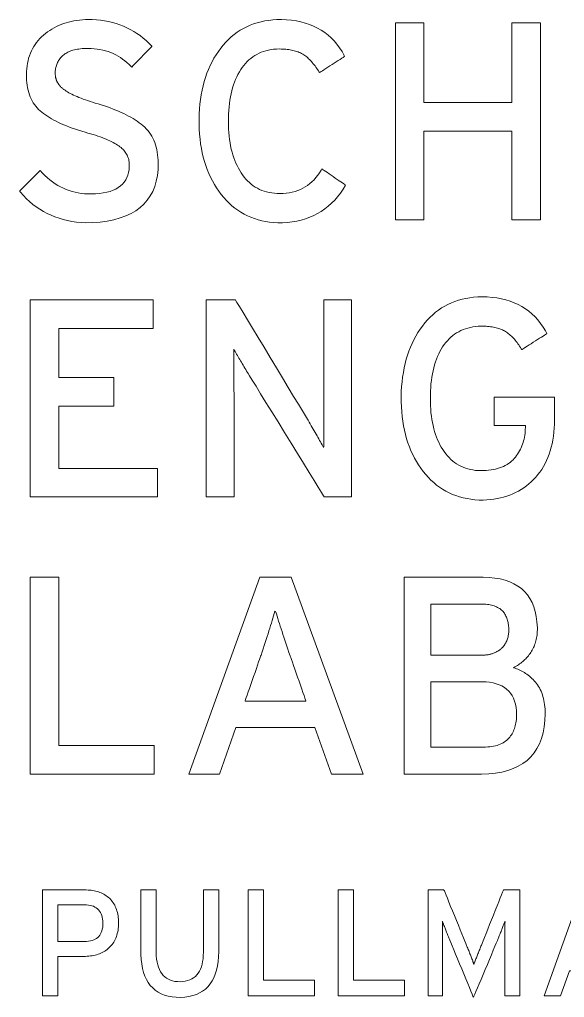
# Model space of a CAD drawing. Header units: millimetres. Extents: x 13198 to 24643, y -4481 to 8091.
# Drawn here: x 16306.07 to 16313.7, y 5684.7 to 5698.4 of the extents above; entities that cross this region are included whole.
import ezdxf

# ---------------------------------------------------------------- set-up
doc = ezdxf.new("R2010")
doc.units = ezdxf.units.MM
doc.header["$MEASUREMENT"] = 0
doc.linetypes.add('HIDDEN', pattern=[0.375, 0.25, -0.125])
doc.layers.add('3355', color=2, linetype='HIDDEN')

# ---------------------------------------------------------------- blocks, each defined once
blk = doc.blocks.new('sel-3355')
at = {"layer": '3355', "color": 7, "linetype": 'ByBlock', "lineweight": 13}
for points in [[(15445.553, 5713.583), (15445.551, 5713.494), (15445.542, 5713.409), (15445.527, 5713.33), (15445.505, 5713.256), (15445.477, 5713.187), (15445.442, 5713.123), (15445.401, 5713.063), (15445.354, 5713.009), (15445.3, 5712.96), (15445.239, 5712.916), (15445.173, 5712.877), (15445.099, 5712.844), (15445.02, 5712.815), (15444.934, 5712.791), (15444.841, 5712.772), (15444.742, 5712.758), (15444.637, 5712.75), (15444.54, 5712.747), (15444.474, 5712.751), (15444.409, 5712.758), (15444.346, 5712.767), (15444.284, 5712.778), (15444.224, 5712.793), (15444.165, 5712.81), (15444.108, 5712.83), (15444.053, 5712.852), (15443.999, 5712.878), (15443.947, 5712.906), (15443.896, 5712.936), (15443.847, 5712.969), (15443.799, 5713.005), (15443.754, 5713.044), (15443.709, 5713.085), (15443.666, 5713.129), (15443.625, 5713.176), (15443.613, 5713.193), (15443.619, 5713.199), (15443.629, 5713.21), (15443.644, 5713.224), (15443.661, 5713.242), (15443.681, 5713.262), (15443.704, 5713.284), (15443.727, 5713.307), (15443.751, 5713.331), (15443.776, 5713.356), (15443.8, 5713.379), (15443.822, 5713.402), (15443.843, 5713.423), (15443.862, 5713.441), (15443.877, 5713.457), (15443.889, 5713.468), (15443.896, 5713.476), (15443.899, 5713.479), (15443.933, 5713.443), (15443.967, 5713.409), (15444.002, 5713.378), (15444.038, 5713.348), (15444.074, 5713.321), (15444.112, 5713.295), (15444.149, 5713.272), (15444.188, 5713.251), (15444.227, 5713.232), (15444.267, 5713.214), (15444.307, 5713.199), (15444.349, 5713.186), (15444.39, 5713.175), (15444.433, 5713.166), (15444.476, 5713.159), (15444.52, 5713.154), (15444.565, 5713.152), (15444.616, 5713.151), (15444.675, 5713.153), (15444.732, 5713.158), (15444.784, 5713.165), (15444.833, 5713.175), (15444.879, 5713.187), (15444.921, 5713.203), (15444.959, 5713.22), (15444.994, 5713.24), (15445.026, 5713.263), (15445.054, 5713.289), (15445.078, 5713.316), (15445.098, 5713.347), (15445.116, 5713.38), (15445.129, 5713.416), (15445.139, 5713.454), (15445.146, 5713.495), (15445.149, 5713.538), (15445.149, 5713.565), (15445.148, 5713.583), (15445.146, 5713.6), (15445.143, 5713.617), (15445.14, 5713.633), (15445.136, 5713.649), (15445.13, 5713.665), (15445.124, 5713.68), (15445.118, 5713.695), (15445.11, 5713.71), (15445.101, 5713.724), (15445.092, 5713.738), (15445.082, 5713.751), (15445.071, 5713.764), (15445.059, 5713.777), (15445.046, 5713.79), (15445.033, 5713.802), (15445.018, 5713.813), (15445.002, 5713.825), (15444.985, 5713.837), (15444.966, 5713.849), (15444.946, 5713.86), (15444.924, 5713.872), (15444.902, 5713.883), (15444.878, 5713.895), (15444.853, 5713.906), (15444.826, 5713.917), (15444.799, 5713.928), (15444.77, 5713.94), (15444.74, 5713.951), (15444.708, 5713.962), (15444.675, 5713.973), (15444.641, 5713.983), (15444.606, 5713.994), (15444.569, 5714.005), (15444.529, 5714.017), (15444.482, 5714.03), (15444.437, 5714.044), (15444.394, 5714.059), (15444.351, 5714.073), (15444.31, 5714.088), (15444.271, 5714.104), (15444.233, 5714.119), (15444.196, 5714.136), (15444.16, 5714.152), (15444.126, 5714.169), (15444.093, 5714.186), (15444.062, 5714.204), (15444.032, 5714.221), (15444.003, 5714.24), (15443.976, 5714.258), (15443.95, 5714.277), (15443.925, 5714.297), (15443.902, 5714.316), (15443.88, 5714.336), (15443.859, 5714.358), (15443.84, 5714.38), (15443.822, 5714.404), (15443.805, 5714.429), (15443.79, 5714.455), (15443.776, 5714.483), (15443.763, 5714.512), (15443.751, 5714.542), (15443.741, 5714.573), (15443.733, 5714.605), (15443.725, 5714.639), (15443.719, 5714.674), (15443.715, 5714.71), (15443.711, 5714.747), (15443.709, 5714.786), (15443.709, 5714.825), (15443.71, 5714.866), (15443.713, 5714.906), (15443.717, 5714.944), (15443.723, 5714.982), (15443.731, 5715.018), (15443.74, 5715.054), (15443.751, 5715.088), (15443.764, 5715.122), (15443.778, 5715.154), (15443.794, 5715.186), (15443.811, 5715.216), (15443.83, 5715.246), (15443.85, 5715.274), (15443.873, 5715.302), (15443.896, 5715.328), (15443.922, 5715.354), (15443.949, 5715.378), (15443.977, 5715.401), (15444.006, 5715.423), (15444.035, 5715.443), (15444.065, 5715.461), (15444.096, 5715.479), (15444.128, 5715.495), (15444.16, 5715.51), (15444.194, 5715.524), (15444.228, 5715.537), (15444.264, 5715.548), (15444.3, 5715.558), (15444.337, 5715.567), (15444.374, 5715.575), (15444.413, 5715.581), (15444.453, 5715.586), (15444.493, 5715.59), (15444.534, 5715.593), (15444.577, 5715.594), (15444.63, 5715.594), (15444.689, 5715.591), (15444.746, 5715.585), (15444.803, 5715.577), (15444.858, 5715.567), (15444.912, 5715.554), (15444.964, 5715.539), (15445.016, 5715.522), (15445.066, 5715.502), (15445.115, 5715.48), (15445.163, 5715.456), (15445.21, 5715.429), (15445.255, 5715.4), (15445.3, 5715.369), (15445.343, 5715.335), (15445.385, 5715.299), (15445.426, 5715.261), (15445.466, 5715.22), (15445.463, 5715.217), (15445.455, 5715.209), (15445.444, 5715.197), (15445.428, 5715.182), (15445.41, 5715.163), (15445.39, 5715.141), (15445.367, 5715.118), (15445.344, 5715.094), (15445.32, 5715.069), (15445.296, 5715.044), (15445.273, 5715.02), (15445.251, 5714.997), (15445.231, 5714.977), (15445.214, 5714.959), (15445.199, 5714.944), (15445.189, 5714.933), (15445.183, 5714.927), (15445.173, 5714.936), (15445.145, 5714.964), (15445.116, 5714.991), (15445.086, 5715.016), (15445.055, 5715.04), (15445.024, 5715.061), (15444.991, 5715.082), (15444.958, 5715.1), (15444.923, 5715.117), (15444.888, 5715.131), (15444.852, 5715.145), (15444.815, 5715.156), (15444.777, 5715.166), (15444.738, 5715.174), (15444.698, 5715.181), (15444.657, 5715.186), (15444.616, 5715.189), (15444.573, 5715.19), (15444.541, 5715.19), (15444.516, 5715.189), (15444.491, 5715.187), (15444.467, 5715.185), (15444.444, 5715.182), (15444.422, 5715.178), (15444.401, 5715.174), (15444.38, 5715.17), (15444.36, 5715.165), (15444.341, 5715.159), (15444.323, 5715.153), (15444.306, 5715.146), (15444.289, 5715.138), (15444.274, 5715.13), (15444.259, 5715.121), (15444.245, 5715.112), (15444.231, 5715.102), (15444.219, 5715.092), (15444.207, 5715.081), (15444.196, 5715.069), (15444.186, 5715.057), (15444.176, 5715.045), (15444.167, 5715.032), (15444.159, 5715.02), (15444.151, 5715.006), (15444.144, 5714.993), (15444.138, 5714.979), (15444.133, 5714.965), (15444.128, 5714.951), (15444.124, 5714.936), (15444.12, 5714.921), (15444.117, 5714.906), (15444.115, 5714.89), (15444.113, 5714.874), (15444.113, 5714.858), (15444.113, 5714.844), (15444.113, 5714.836), (15444.113, 5714.828), (15444.113, 5714.821), (15444.114, 5714.813), (15444.115, 5714.806), (15444.116, 5714.798), (15444.117, 5714.791), (15444.118, 5714.784), (15444.12, 5714.777), (15444.122, 5714.77), (15444.123, 5714.763), (15444.125, 5714.757), (15444.127, 5714.75), (15444.13, 5714.744), (15444.132, 5714.738), (15444.135, 5714.731), (15444.138, 5714.725), (15444.141, 5714.719), (15444.144, 5714.713), (15444.148, 5714.706), (15444.151, 5714.7), (15444.156, 5714.693), (15444.16, 5714.687), (15444.165, 5714.68), (15444.17, 5714.674), (15444.175, 5714.668), (15444.18, 5714.662), (15444.186, 5714.655), (15444.192, 5714.649), (15444.198, 5714.643), (15444.205, 5714.637), (15444.212, 5714.631), (15444.219, 5714.625), (15444.226, 5714.619), (15444.234, 5714.613), (15444.249, 5714.603), (15444.265, 5714.592), (15444.283, 5714.581), (15444.302, 5714.57), (15444.322, 5714.559), (15444.344, 5714.548), (15444.367, 5714.537), (15444.392, 5714.526), (15444.417, 5714.515), (15444.444, 5714.504), (15444.473, 5714.493), (15444.503, 5714.481), (15444.534, 5714.47), (15444.566, 5714.459), (15444.6, 5714.447), (15444.635, 5714.436), (15444.672, 5714.424), (15444.712, 5714.412), (15444.756, 5714.399), (15444.8, 5714.385), (15444.842, 5714.371), (15444.883, 5714.356), (15444.923, 5714.341), (15444.962, 5714.326), (15444.999, 5714.31), (15445.036, 5714.294), (15445.071, 5714.277), (15445.106, 5714.26), (15445.139, 5714.243), (15445.171, 5714.225), (15445.202, 5714.207), (15445.232, 5714.188), (15445.261, 5714.169), (15445.288, 5714.15), (15445.315, 5714.13), (15445.34, 5714.109), (15445.364, 5714.088), (15445.387, 5714.065), (15445.408, 5714.041), (15445.427, 5714.016), (15445.445, 5713.99), (15445.462, 5713.963), (15445.478, 5713.934), (15445.492, 5713.905), (15445.504, 5713.874), (15445.515, 5713.841), (15445.525, 5713.808), (15445.533, 5713.774), (15445.54, 5713.738), (15445.545, 5713.701), (15445.549, 5713.663), (15445.552, 5713.624)], [(15448.175, 5713.274), (15448.14, 5713.217), (15448.103, 5713.163), (15448.064, 5713.112), (15448.023, 5713.064), (15447.979, 5713.02), (15447.934, 5712.979), (15447.886, 5712.942), (15447.836, 5712.907), (15447.785, 5712.876), (15447.73, 5712.849), (15447.674, 5712.824), (15447.616, 5712.803), (15447.556, 5712.786), (15447.493, 5712.771), (15447.428, 5712.76), (15447.362, 5712.752), (15447.293, 5712.748), (15447.227, 5712.747), (15447.169, 5712.751), (15447.112, 5712.757), (15447.057, 5712.765), (15447.003, 5712.776), (15446.95, 5712.79), (15446.899, 5712.806), (15446.85, 5712.824), (15446.802, 5712.845), (15446.755, 5712.869), (15446.71, 5712.895), (15446.667, 5712.923), (15446.625, 5712.954), (15446.584, 5712.987), (15446.545, 5713.023), (15446.507, 5713.062), (15446.471, 5713.103), (15446.436, 5713.146), (15446.402, 5713.191), (15446.37, 5713.237), (15446.34, 5713.284), (15446.312, 5713.334), (15446.286, 5713.385), (15446.261, 5713.438), (15446.239, 5713.492), (15446.219, 5713.548), (15446.201, 5713.606), (15446.184, 5713.665), (15446.17, 5713.726), (15446.157, 5713.789), (15446.147, 5713.854), (15446.139, 5713.92), (15446.132, 5713.987), (15446.127, 5714.057), (15446.125, 5714.128), (15446.125, 5714.2), (15446.127, 5714.272), (15446.131, 5714.342), (15446.137, 5714.41), (15446.145, 5714.476), (15446.155, 5714.541), (15446.167, 5714.605), (15446.181, 5714.666), (15446.197, 5714.726), (15446.215, 5714.785), (15446.235, 5714.842), (15446.257, 5714.897), (15446.281, 5714.95), (15446.307, 5715.002), (15446.334, 5715.053), (15446.364, 5715.101), (15446.396, 5715.148), (15446.429, 5715.194), (15446.464, 5715.237), (15446.5, 5715.278), (15446.537, 5715.316), (15446.576, 5715.352), (15446.616, 5715.385), (15446.658, 5715.416), (15446.701, 5715.445), (15446.746, 5715.471), (15446.792, 5715.494), (15446.84, 5715.515), (15446.889, 5715.534), (15446.94, 5715.55), (15446.992, 5715.564), (15447.046, 5715.575), (15447.101, 5715.583), (15447.157, 5715.59), (15447.215, 5715.594), (15447.279, 5715.594), (15447.351, 5715.591), (15447.42, 5715.585), (15447.487, 5715.575), (15447.551, 5715.562), (15447.612, 5715.545), (15447.672, 5715.526), (15447.728, 5715.503), (15447.782, 5715.476), (15447.834, 5715.447), (15447.883, 5715.414), (15447.93, 5715.378), (15447.974, 5715.338), (15448.016, 5715.295), (15448.055, 5715.249), (15448.092, 5715.2), (15448.126, 5715.147), (15448.158, 5715.091), (15448.162, 5715.078), (15448.153, 5715.073), (15448.14, 5715.064), (15448.121, 5715.052), (15448.099, 5715.037), (15448.073, 5715.021), (15448.045, 5715.003), (15448.016, 5714.984), (15447.986, 5714.964), (15447.955, 5714.945), (15447.926, 5714.926), (15447.898, 5714.908), (15447.873, 5714.892), (15447.851, 5714.877), (15447.832, 5714.866), (15447.819, 5714.857), (15447.811, 5714.852), (15447.806, 5714.856), (15447.795, 5714.875), (15447.783, 5714.893), (15447.772, 5714.911), (15447.76, 5714.928), (15447.748, 5714.945), (15447.735, 5714.961), (15447.723, 5714.976), (15447.71, 5714.991), (15447.698, 5715.006), (15447.685, 5715.02), (15447.672, 5715.033), (15447.659, 5715.046), (15447.646, 5715.058), (15447.632, 5715.07), (15447.618, 5715.081), (15447.605, 5715.091), (15447.591, 5715.101), (15447.576, 5715.11), (15447.56, 5715.118), (15447.545, 5715.126), (15447.528, 5715.134), (15447.511, 5715.14), (15447.494, 5715.147), (15447.476, 5715.153), (15447.458, 5715.158), (15447.439, 5715.163), (15447.42, 5715.167), (15447.4, 5715.171), (15447.38, 5715.174), (15447.36, 5715.177), (15447.339, 5715.179), (15447.317, 5715.181), (15447.295, 5715.182), (15447.273, 5715.182), (15447.247, 5715.183), (15447.207, 5715.181), (15447.169, 5715.178), (15447.132, 5715.173), (15447.096, 5715.166), (15447.061, 5715.158), (15447.028, 5715.147), (15446.995, 5715.136), (15446.964, 5715.122), (15446.933, 5715.107), (15446.904, 5715.09), (15446.876, 5715.071), (15446.849, 5715.051), (15446.823, 5715.029), (15446.798, 5715.006), (15446.774, 5714.98), (15446.751, 5714.953), (15446.73, 5714.924), (15446.709, 5714.894), (15446.689, 5714.861), (15446.67, 5714.827), (15446.653, 5714.792), (15446.636, 5714.756), (15446.621, 5714.718), (15446.608, 5714.68), (15446.595, 5714.639), (15446.584, 5714.598), (15446.574, 5714.555), (15446.565, 5714.511), (15446.557, 5714.465), (15446.55, 5714.418), (15446.545, 5714.37), (15446.541, 5714.321), (15446.538, 5714.27), (15446.536, 5714.218), (15446.536, 5714.164), (15446.537, 5714.112), (15446.539, 5714.061), (15446.542, 5714.011), (15446.546, 5713.962), (15446.552, 5713.915), (15446.559, 5713.869), (15446.567, 5713.824), (15446.576, 5713.781), (15446.587, 5713.739), (15446.598, 5713.698), (15446.611, 5713.659), (15446.625, 5713.62), (15446.641, 5713.583), (15446.657, 5713.548), (15446.675, 5713.513), (15446.694, 5713.48), (15446.714, 5713.449), (15446.735, 5713.418), (15446.757, 5713.388), (15446.78, 5713.36), (15446.804, 5713.334), (15446.829, 5713.31), (15446.856, 5713.287), (15446.883, 5713.266), (15446.912, 5713.248), (15446.941, 5713.231), (15446.972, 5713.215), (15447.004, 5713.202), (15447.037, 5713.19), (15447.071, 5713.18), (15447.106, 5713.172), (15447.142, 5713.166), (15447.179, 5713.162), (15447.218, 5713.159), (15447.258, 5713.158), (15447.303, 5713.16), (15447.346, 5713.163), (15447.388, 5713.169), (15447.429, 5713.177), (15447.469, 5713.187), (15447.507, 5713.2), (15447.543, 5713.214), (15447.579, 5713.232), (15447.612, 5713.251), (15447.645, 5713.272), (15447.676, 5713.296), (15447.705, 5713.322), (15447.734, 5713.35), (15447.761, 5713.381), (15447.786, 5713.413), (15447.81, 5713.448), (15447.833, 5713.486), (15447.844, 5713.503), (15447.85, 5713.499), (15447.862, 5713.491), (15447.878, 5713.48), (15447.898, 5713.466), (15447.921, 5713.45), (15447.947, 5713.432), (15447.974, 5713.413), (15448.002, 5713.394), (15448.031, 5713.374), (15448.058, 5713.355), (15448.085, 5713.336), (15448.109, 5713.32), (15448.131, 5713.305), (15448.149, 5713.292), (15448.163, 5713.282), (15448.172, 5713.276)], [(15451.101, 5709.987), (15451.099, 5709.927), (15451.096, 5709.869), (15451.091, 5709.812), (15451.085, 5709.757), (15451.076, 5709.704), (15451.066, 5709.652), (15451.054, 5709.602), (15451.041, 5709.553), (15451.025, 5709.506), (15451.008, 5709.46), (15450.989, 5709.416), (15450.968, 5709.374), (15450.946, 5709.333), (15450.921, 5709.293), (15450.895, 5709.256), (15450.867, 5709.22), (15450.838, 5709.185), (15450.807, 5709.152), (15450.774, 5709.12), (15450.741, 5709.09), (15450.706, 5709.062), (15450.67, 5709.036), (15450.633, 5709.011), (15450.595, 5708.989), (15450.556, 5708.968), (15450.515, 5708.949), (15450.474, 5708.932), (15450.431, 5708.917), (15450.388, 5708.904), (15450.343, 5708.893), (15450.297, 5708.883), (15450.249, 5708.875), (15450.201, 5708.869), (15450.152, 5708.865), (15450.101, 5708.863), (15450.045, 5708.864), (15449.987, 5708.868), (15449.931, 5708.874), (15449.876, 5708.883), (15449.823, 5708.895), (15449.771, 5708.908), (15449.721, 5708.925), (15449.672, 5708.943), (15449.625, 5708.964), (15449.579, 5708.988), (15449.534, 5709.014), (15449.491, 5709.043), (15449.45, 5709.074), (15449.409, 5709.107), (15449.371, 5709.143), (15449.334, 5709.181), (15449.298, 5709.222), (15449.263, 5709.265), (15449.23, 5709.309), (15449.198, 5709.355), (15449.168, 5709.403), (15449.14, 5709.452), (15449.115, 5709.503), (15449.091, 5709.555), (15449.068, 5709.609), (15449.048, 5709.665), (15449.03, 5709.722), (15449.014, 5709.781), (15449, 5709.842), (15448.987, 5709.904), (15448.977, 5709.968), (15448.968, 5710.033), (15448.962, 5710.1), (15448.957, 5710.169), (15448.955, 5710.24), (15448.954, 5710.312), (15448.956, 5710.383), (15448.96, 5710.452), (15448.966, 5710.52), (15448.974, 5710.586), (15448.984, 5710.651), (15448.995, 5710.714), (15449.009, 5710.775), (15449.025, 5710.835), (15449.042, 5710.893), (15449.062, 5710.95), (15449.083, 5711.005), (15449.106, 5711.058), (15449.132, 5711.11), (15449.159, 5711.16), (15449.188, 5711.209), (15449.219, 5711.256), (15449.252, 5711.301), (15449.286, 5711.344), (15449.321, 5711.386), (15449.358, 5711.424), (15449.396, 5711.46), (15449.436, 5711.494), (15449.477, 5711.525), (15449.52, 5711.554), (15449.564, 5711.58), (15449.609, 5711.604), (15449.656, 5711.626), (15449.705, 5711.645), (15449.754, 5711.662), (15449.806, 5711.676), (15449.859, 5711.688), (15449.913, 5711.697), (15449.968, 5711.704), (15450.026, 5711.709), (15450.084, 5711.711), (15450.156, 5711.709), (15450.225, 5711.703), (15450.292, 5711.695), (15450.357, 5711.683), (15450.419, 5711.668), (15450.478, 5711.65), (15450.536, 5711.628), (15450.59, 5711.603), (15450.642, 5711.575), (15450.692, 5711.544), (15450.74, 5711.509), (15450.784, 5711.471), (15450.827, 5711.43), (15450.867, 5711.386), (15450.904, 5711.338), (15450.94, 5711.287), (15450.972, 5711.233), (15450.992, 5711.195), (15450.987, 5711.191), (15450.976, 5711.184), (15450.96, 5711.174), (15450.94, 5711.161), (15450.916, 5711.146), (15450.89, 5711.129), (15450.861, 5711.111), (15450.832, 5711.092), (15450.802, 5711.073), (15450.773, 5711.054), (15450.745, 5711.036), (15450.718, 5711.019), (15450.695, 5711.004), (15450.675, 5710.991), (15450.659, 5710.981), (15450.647, 5710.974), (15450.642, 5710.971), (15450.634, 5710.983), (15450.623, 5711.002), (15450.611, 5711.02), (15450.599, 5711.037), (15450.588, 5711.054), (15450.575, 5711.07), (15450.563, 5711.086), (15450.551, 5711.101), (15450.538, 5711.116), (15450.525, 5711.13), (15450.512, 5711.144), (15450.499, 5711.157), (15450.486, 5711.169), (15450.472, 5711.181), (15450.458, 5711.193), (15450.444, 5711.204), (15450.43, 5711.214), (15450.416, 5711.223), (15450.401, 5711.232), (15450.385, 5711.24), (15450.37, 5711.247), (15450.353, 5711.254), (15450.336, 5711.26), (15450.319, 5711.266), (15450.301, 5711.271), (15450.283, 5711.276), (15450.264, 5711.281), (15450.245, 5711.285), (15450.226, 5711.288), (15450.206, 5711.291), (15450.185, 5711.294), (15450.164, 5711.296), (15450.143, 5711.297), (15450.121, 5711.298), (15450.099, 5711.299), (15450.071, 5711.299), (15450.032, 5711.297), (15449.994, 5711.293), (15449.957, 5711.288), (15449.922, 5711.281), (15449.887, 5711.273), (15449.854, 5711.263), (15449.821, 5711.251), (15449.79, 5711.237), (15449.76, 5711.222), (15449.73, 5711.205), (15449.702, 5711.187), (15449.675, 5711.167), (15449.649, 5711.145), (15449.624, 5711.121), (15449.6, 5711.096), (15449.577, 5711.069), (15449.555, 5711.041), (15449.534, 5711.01), (15449.515, 5710.978), (15449.496, 5710.944), (15449.479, 5710.91), (15449.463, 5710.874), (15449.448, 5710.836), (15449.434, 5710.798), (15449.422, 5710.758), (15449.41, 5710.717), (15449.4, 5710.674), (15449.391, 5710.63), (15449.383, 5710.585), (15449.377, 5710.539), (15449.371, 5710.491), (15449.367, 5710.442), (15449.364, 5710.392), (15449.362, 5710.34), (15449.362, 5710.288), (15449.362, 5710.235), (15449.364, 5710.184), (15449.367, 5710.135), (15449.371, 5710.086), (15449.377, 5710.039), (15449.383, 5709.993), (15449.391, 5709.949), (15449.4, 5709.906), (15449.41, 5709.863), (15449.422, 5709.823), (15449.434, 5709.783), (15449.448, 5709.745), (15449.463, 5709.708), (15449.479, 5709.672), (15449.496, 5709.638), (15449.515, 5709.605), (15449.535, 5709.573), (15449.555, 5709.542), (15449.577, 5709.512), (15449.6, 5709.484), (15449.624, 5709.458), (15449.649, 5709.433), (15449.675, 5709.41), (15449.702, 5709.389), (15449.73, 5709.37), (15449.76, 5709.352), (15449.79, 5709.336), (15449.821, 5709.323), (15449.854, 5709.31), (15449.887, 5709.3), (15449.922, 5709.291), (15449.958, 5709.285), (15449.994, 5709.279), (15450.032, 5709.276), (15450.071, 5709.275), (15450.108, 5709.275), (15450.144, 5709.277), (15450.178, 5709.281), (15450.211, 5709.285), (15450.243, 5709.29), (15450.274, 5709.297), (15450.304, 5709.305), (15450.332, 5709.314), (15450.36, 5709.324), (15450.386, 5709.335), (15450.411, 5709.347), (15450.435, 5709.361), (15450.458, 5709.375), (15450.479, 5709.391), (15450.5, 5709.408), (15450.519, 5709.426), (15450.537, 5709.446), (15450.555, 5709.466), (15450.57, 5709.487), (15450.584, 5709.508), (15450.597, 5709.53), (15450.61, 5709.552), (15450.622, 5709.574), (15450.632, 5709.597), (15450.642, 5709.621), (15450.651, 5709.644), (15450.659, 5709.669), (15450.667, 5709.693), (15450.673, 5709.718), (15450.678, 5709.744), (15450.683, 5709.77), (15450.687, 5709.796), (15450.689, 5709.823), (15450.691, 5709.851), (15450.692, 5709.878), (15450.693, 5709.897), (15450.693, 5709.897), (15450.693, 5709.898), (15450.693, 5709.898), (15450.693, 5709.899), (15450.693, 5709.899), (15450.693, 5709.9), (15450.693, 5709.901), (15450.693, 5709.902), (15450.693, 5709.903), (15450.693, 5709.904), (15450.693, 5709.905), (15450.693, 5709.906), (15450.693, 5709.907), (15450.693, 5709.907), (15450.693, 5709.908), (15450.693, 5709.908), (15450.693, 5709.908), (15450.691, 5709.908), (15450.682, 5709.908), (15450.666, 5709.908), (15450.644, 5709.908), (15450.617, 5709.908), (15450.587, 5709.908), (15450.553, 5709.908), (15450.517, 5709.908), (15450.48, 5709.908), (15450.443, 5709.908), (15450.407, 5709.908), (15450.373, 5709.908), (15450.341, 5709.908), (15450.313, 5709.908), (15450.289, 5709.908), (15450.271, 5709.908), (15450.26, 5709.908), (15450.256, 5709.908), (15450.256, 5709.912), (15450.256, 5709.922), (15450.256, 5709.939), (15450.256, 5709.96), (15450.256, 5709.986), (15450.256, 5710.014), (15450.256, 5710.046), (15450.256, 5710.079), (15450.256, 5710.112), (15450.256, 5710.146), (15450.256, 5710.178), (15450.256, 5710.209), (15450.256, 5710.236), (15450.256, 5710.261), (15450.256, 5710.28), (15450.256, 5710.295), (15450.256, 5710.303), (15450.257, 5710.305), (15450.27, 5710.305), (15450.296, 5710.305), (15450.335, 5710.305), (15450.383, 5710.305), (15450.44, 5710.305), (15450.504, 5710.305), (15450.572, 5710.305), (15450.642, 5710.305), (15450.714, 5710.305), (15450.785, 5710.305), (15450.853, 5710.305), (15450.916, 5710.305), (15450.973, 5710.305), (15451.022, 5710.305), (15451.06, 5710.305), (15451.087, 5710.305), (15451.1, 5710.305), (15451.101, 5710.304), (15451.101, 5710.297), (15451.101, 5710.285), (15451.101, 5710.269), (15451.101, 5710.25), (15451.101, 5710.228), (15451.101, 5710.203), (15451.101, 5710.177), (15451.101, 5710.15), (15451.101, 5710.123), (15451.101, 5710.097), (15451.101, 5710.072), (15451.101, 5710.049), (15451.101, 5710.028), (15451.101, 5710.011), (15451.101, 5709.998), (15451.101, 5709.99)], [(15447.876, 5708.907), (15447.866, 5708.923), (15447.838, 5708.97), (15447.793, 5709.042), (15447.735, 5709.137), (15447.665, 5709.25), (15447.586, 5709.378), (15447.501, 5709.516), (15447.412, 5709.661), (15447.321, 5709.81), (15447.23, 5709.957), (15447.143, 5710.099), (15447.06, 5710.232), (15446.986, 5710.353), (15446.922, 5710.458), (15446.87, 5710.542), (15446.833, 5710.602), (15446.813, 5710.634), (15446.804, 5710.649), (15446.791, 5710.671), (15446.778, 5710.692), (15446.766, 5710.713), (15446.753, 5710.734), (15446.741, 5710.754), (15446.729, 5710.775), (15446.717, 5710.794), (15446.706, 5710.814), (15446.695, 5710.833), (15446.683, 5710.852), (15446.672, 5710.871), (15446.662, 5710.889), (15446.651, 5710.907), (15446.641, 5710.925), (15446.631, 5710.943), (15446.621, 5710.96), (15446.611, 5710.977), (15446.611, 5710.944), (15446.611, 5710.912), (15446.611, 5710.879), (15446.611, 5710.845), (15446.611, 5710.811), (15446.612, 5710.776), (15446.612, 5710.74), (15446.612, 5710.705), (15446.612, 5710.668), (15446.612, 5710.631), (15446.613, 5710.594), (15446.613, 5710.556), (15446.613, 5710.517), (15446.614, 5710.478), (15446.614, 5710.439), (15446.614, 5710.399), (15446.615, 5710.358), (15446.615, 5710.334), (15446.615, 5710.308), (15446.615, 5710.258), (15446.615, 5710.189), (15446.615, 5710.102), (15446.615, 5710.003), (15446.615, 5709.892), (15446.615, 5709.775), (15446.615, 5709.653), (15446.615, 5709.531), (15446.615, 5709.411), (15446.615, 5709.296), (15446.615, 5709.191), (15446.615, 5709.097), (15446.615, 5709.019), (15446.615, 5708.959), (15446.615, 5708.921), (15446.615, 5708.907), (15446.611, 5708.907), (15446.601, 5708.907), (15446.585, 5708.907), (15446.563, 5708.907), (15446.538, 5708.907), (15446.509, 5708.907), (15446.478, 5708.907), (15446.446, 5708.907), (15446.412, 5708.907), (15446.379, 5708.907), (15446.347, 5708.907), (15446.317, 5708.907), (15446.29, 5708.907), (15446.267, 5708.907), (15446.248, 5708.907), (15446.234, 5708.907), (15446.227, 5708.907), (15446.226, 5708.914), (15446.226, 5708.964), (15446.226, 5709.06), (15446.226, 5709.194), (15446.226, 5709.361), (15446.226, 5709.553), (15446.226, 5709.766), (15446.226, 5709.993), (15446.226, 5710.228), (15446.226, 5710.464), (15446.226, 5710.695), (15446.226, 5710.916), (15446.226, 5711.119), (15446.226, 5711.3), (15446.226, 5711.451), (15446.226, 5711.567), (15446.226, 5711.64), (15446.226, 5711.666), (15446.23, 5711.666), (15446.241, 5711.666), (15446.258, 5711.666), (15446.281, 5711.666), (15446.307, 5711.666), (15446.337, 5711.666), (15446.37, 5711.666), (15446.404, 5711.666), (15446.439, 5711.666), (15446.474, 5711.666), (15446.507, 5711.666), (15446.539, 5711.666), (15446.567, 5711.666), (15446.592, 5711.666), (15446.612, 5711.666), (15446.626, 5711.666), (15446.634, 5711.666), (15446.637, 5711.662), (15446.656, 5711.631), (15446.691, 5711.573), (15446.74, 5711.491), (15446.802, 5711.39), (15446.873, 5711.272), (15446.951, 5711.142), (15447.034, 5711.004), (15447.121, 5710.86), (15447.208, 5710.716), (15447.293, 5710.575), (15447.374, 5710.44), (15447.449, 5710.316), (15447.516, 5710.206), (15447.571, 5710.114), (15447.614, 5710.043), (15447.641, 5709.998), (15447.651, 5709.982), (15447.666, 5709.956), (15447.681, 5709.931), (15447.695, 5709.905), (15447.71, 5709.881), (15447.724, 5709.856), (15447.737, 5709.833), (15447.751, 5709.809), (15447.764, 5709.786), (15447.776, 5709.764), (15447.789, 5709.742), (15447.801, 5709.72), (15447.813, 5709.699), (15447.825, 5709.679), (15447.836, 5709.658), (15447.847, 5709.639), (15447.857, 5709.619), (15447.868, 5709.6), (15447.872, 5709.608), (15447.872, 5709.641), (15447.872, 5709.675), (15447.871, 5709.71), (15447.871, 5709.744), (15447.871, 5709.78), (15447.87, 5709.816), (15447.87, 5709.852), (15447.87, 5709.889), (15447.87, 5709.926), (15447.869, 5709.964), (15447.869, 5710.002), (15447.869, 5710.041), (15447.869, 5710.08), (15447.869, 5710.12), (15447.869, 5710.16), (15447.869, 5710.201), (15447.869, 5710.242), (15447.869, 5710.256), (15447.869, 5710.294), (15447.869, 5710.353), (15447.869, 5710.431), (15447.869, 5710.524), (15447.869, 5710.63), (15447.869, 5710.743), (15447.869, 5710.863), (15447.869, 5710.985), (15447.869, 5711.106), (15447.869, 5711.223), (15447.869, 5711.333), (15447.869, 5711.432), (15447.869, 5711.518), (15447.869, 5711.588), (15447.869, 5711.637), (15447.869, 5711.663), (15447.87, 5711.666), (15447.877, 5711.666), (15447.89, 5711.666), (15447.909, 5711.666), (15447.933, 5711.666), (15447.96, 5711.666), (15447.99, 5711.666), (15448.022, 5711.666), (15448.055, 5711.666), (15448.088, 5711.666), (15448.121, 5711.666), (15448.152, 5711.666), (15448.18, 5711.666), (15448.206, 5711.666), (15448.227, 5711.666), (15448.243, 5711.666), (15448.254, 5711.666), (15448.258, 5711.666), (15448.258, 5711.64), (15448.258, 5711.567), (15448.258, 5711.451), (15448.258, 5711.3), (15448.258, 5711.119), (15448.258, 5710.916), (15448.258, 5710.695), (15448.258, 5710.464), (15448.258, 5710.228), (15448.258, 5709.993), (15448.258, 5709.766), (15448.258, 5709.553), (15448.258, 5709.361), (15448.258, 5709.194), (15448.258, 5709.06), (15448.258, 5708.964), (15448.258, 5708.914), (15448.257, 5708.907), (15448.25, 5708.907), (15448.236, 5708.907), (15448.218, 5708.907), (15448.195, 5708.907), (15448.168, 5708.907), (15448.139, 5708.907), (15448.107, 5708.907), (15448.075, 5708.907), (15448.042, 5708.907), (15448.011, 5708.907), (15447.98, 5708.907), (15447.952, 5708.907), (15447.927, 5708.907), (15447.906, 5708.907), (15447.89, 5708.907), (15447.88, 5708.907)], [(15450.97, 5705.869), (15450.966, 5705.774), (15450.956, 5705.684), (15450.939, 5705.6), (15450.917, 5705.522), (15450.889, 5705.449), (15450.854, 5705.383), (15450.814, 5705.321), (15450.767, 5705.266), (15450.715, 5705.216), (15450.656, 5705.172), (15450.592, 5705.134), (15450.522, 5705.101), (15450.445, 5705.074), (15450.363, 5705.053), (15450.274, 5705.037), (15450.179, 5705.028), (15450.079, 5705.023), (15450.049, 5705.023), (15450.024, 5705.023), (15449.982, 5705.023), (15449.925, 5705.023), (15449.856, 5705.023), (15449.778, 5705.023), (15449.692, 5705.023), (15449.602, 5705.023), (15449.51, 5705.023), (15449.418, 5705.023), (15449.329, 5705.023), (15449.246, 5705.023), (15449.17, 5705.023), (15449.105, 5705.023), (15449.052, 5705.023), (15449.015, 5705.023), (15448.996, 5705.023), (15448.994, 5705.032), (15448.994, 5705.087), (15448.994, 5705.188), (15448.994, 5705.328), (15448.994, 5705.5), (15448.994, 5705.699), (15448.994, 5705.918), (15448.994, 5706.151), (15448.994, 5706.39), (15448.994, 5706.629), (15448.994, 5706.862), (15448.994, 5707.083), (15448.994, 5707.285), (15448.994, 5707.461), (15448.994, 5707.605), (15448.994, 5707.71), (15448.994, 5707.771), (15448.996, 5707.783), (15449.013, 5707.783), (15449.049, 5707.783), (15449.102, 5707.783), (15449.168, 5707.783), (15449.245, 5707.783), (15449.331, 5707.783), (15449.422, 5707.783), (15449.517, 5707.783), (15449.612, 5707.783), (15449.706, 5707.783), (15449.795, 5707.783), (15449.877, 5707.783), (15449.95, 5707.783), (15450.01, 5707.783), (15450.056, 5707.783), (15450.084, 5707.783), (15450.102, 5707.783), (15450.186, 5707.779), (15450.265, 5707.771), (15450.339, 5707.758), (15450.408, 5707.74), (15450.473, 5707.718), (15450.532, 5707.691), (15450.586, 5707.659), (15450.636, 5707.622), (15450.68, 5707.58), (15450.72, 5707.534), (15450.755, 5707.482), (15450.785, 5707.427), (15450.809, 5707.366), (15450.829, 5707.3), (15450.844, 5707.23), (15450.854, 5707.155), (15450.86, 5707.075), (15450.86, 5707.045), (15450.859, 5707.022), (15450.857, 5706.999), (15450.855, 5706.976), (15450.852, 5706.954), (15450.849, 5706.933), (15450.845, 5706.912), (15450.84, 5706.892), (15450.835, 5706.872), (15450.829, 5706.852), (15450.822, 5706.833), (15450.815, 5706.814), (15450.807, 5706.796), (15450.798, 5706.779), (15450.789, 5706.761), (15450.779, 5706.745), (15450.768, 5706.728), (15450.758, 5706.713), (15450.746, 5706.698), (15450.735, 5706.683), (15450.723, 5706.668), (15450.71, 5706.654), (15450.697, 5706.641), (15450.684, 5706.628), (15450.67, 5706.615), (15450.656, 5706.602), (15450.642, 5706.59), (15450.627, 5706.579), (15450.611, 5706.568), (15450.596, 5706.557), (15450.58, 5706.547), (15450.563, 5706.537), (15450.546, 5706.527), (15450.529, 5706.518), (15450.528, 5706.511), (15450.547, 5706.506), (15450.567, 5706.5), (15450.586, 5706.493), (15450.605, 5706.485), (15450.623, 5706.477), (15450.642, 5706.467), (15450.66, 5706.457), (15450.678, 5706.447), (15450.696, 5706.435), (15450.714, 5706.422), (15450.731, 5706.409), (15450.749, 5706.395), (15450.766, 5706.38), (15450.783, 5706.364), (15450.799, 5706.348), (15450.816, 5706.331), (15450.832, 5706.313), (15450.848, 5706.294), (15450.862, 5706.274), (15450.876, 5706.253), (15450.888, 5706.231), (15450.9, 5706.209), (15450.911, 5706.185), (15450.921, 5706.161), (15450.93, 5706.136), (15450.938, 5706.11), (15450.945, 5706.083), (15450.951, 5706.055), (15450.957, 5706.026), (15450.961, 5705.997), (15450.965, 5705.966), (15450.968, 5705.935), (15450.969, 5705.903)], [(15450.46, 5707.043), (15450.459, 5707.061), (15450.459, 5707.079), (15450.457, 5707.096), (15450.455, 5707.113), (15450.453, 5707.13), (15450.45, 5707.146), (15450.446, 5707.162), (15450.442, 5707.178), (15450.438, 5707.193), (15450.432, 5707.208), (15450.427, 5707.222), (15450.42, 5707.236), (15450.414, 5707.25), (15450.406, 5707.264), (15450.398, 5707.277), (15450.39, 5707.289), (15450.381, 5707.302), (15450.37, 5707.313), (15450.358, 5707.323), (15450.346, 5707.333), (15450.333, 5707.343), (15450.319, 5707.351), (15450.304, 5707.359), (15450.289, 5707.367), (15450.273, 5707.374), (15450.256, 5707.38), (15450.238, 5707.385), (15450.22, 5707.39), (15450.201, 5707.394), (15450.181, 5707.398), (15450.161, 5707.401), (15450.139, 5707.403), (15450.117, 5707.404), (15450.095, 5707.405), (15450.085, 5707.405), (15450.068, 5707.405), (15450.039, 5707.405), (15450.001, 5707.405), (15449.954, 5707.405), (15449.901, 5707.405), (15449.842, 5707.405), (15449.781, 5707.405), (15449.718, 5707.405), (15449.656, 5707.405), (15449.596, 5707.405), (15449.539, 5707.405), (15449.488, 5707.405), (15449.444, 5707.405), (15449.409, 5707.405), (15449.384, 5707.405), (15449.372, 5707.405), (15449.371, 5707.403), (15449.371, 5707.387), (15449.371, 5707.36), (15449.371, 5707.323), (15449.371, 5707.277), (15449.371, 5707.225), (15449.371, 5707.167), (15449.371, 5707.107), (15449.371, 5707.044), (15449.371, 5706.982), (15449.371, 5706.921), (15449.371, 5706.865), (15449.371, 5706.813), (15449.371, 5706.768), (15449.371, 5706.732), (15449.371, 5706.706), (15449.371, 5706.692), (15449.373, 5706.691), (15449.387, 5706.691), (15449.413, 5706.691), (15449.449, 5706.691), (15449.494, 5706.691), (15449.546, 5706.691), (15449.603, 5706.691), (15449.664, 5706.691), (15449.726, 5706.691), (15449.789, 5706.691), (15449.85, 5706.691), (15449.908, 5706.691), (15449.96, 5706.691), (15450.006, 5706.691), (15450.043, 5706.691), (15450.071, 5706.691), (15450.086, 5706.691), (15450.093, 5706.691), (15450.105, 5706.691), (15450.117, 5706.691), (15450.128, 5706.692), (15450.139, 5706.693), (15450.15, 5706.694), (15450.161, 5706.695), (15450.171, 5706.697), (15450.181, 5706.699), (15450.191, 5706.701), (15450.201, 5706.703), (15450.21, 5706.705), (15450.219, 5706.708), (15450.228, 5706.711), (15450.237, 5706.714), (15450.246, 5706.717), (15450.254, 5706.721), (15450.262, 5706.724), (15450.27, 5706.728), (15450.278, 5706.732), (15450.286, 5706.736), (15450.293, 5706.74), (15450.3, 5706.744), (15450.308, 5706.748), (15450.315, 5706.753), (15450.322, 5706.757), (15450.328, 5706.762), (15450.335, 5706.767), (15450.341, 5706.771), (15450.347, 5706.776), (15450.354, 5706.782), (15450.36, 5706.787), (15450.365, 5706.792), (15450.371, 5706.798), (15450.377, 5706.804), (15450.386, 5706.816), (15450.395, 5706.827), (15450.404, 5706.84), (15450.411, 5706.852), (15450.419, 5706.865), (15450.425, 5706.878), (15450.431, 5706.892), (15450.437, 5706.906), (15450.441, 5706.92), (15450.446, 5706.934), (15450.449, 5706.949), (15450.453, 5706.964), (15450.455, 5706.979), (15450.457, 5706.994), (15450.459, 5707.01), (15450.459, 5707.027)], [(15447.399, 5706.683), (15447.383, 5706.728), (15447.368, 5706.773), (15447.354, 5706.816), (15447.34, 5706.859), (15447.326, 5706.901), (15447.312, 5706.941), (15447.299, 5706.981), (15447.286, 5707.02), (15447.274, 5707.058), (15447.262, 5707.096), (15447.25, 5707.132), (15447.238, 5707.167), (15447.227, 5707.202), (15447.217, 5707.236), (15447.207, 5707.268), (15447.197, 5707.3), (15447.187, 5707.307), (15447.178, 5707.275), (15447.169, 5707.243), (15447.159, 5707.21), (15447.149, 5707.176), (15447.138, 5707.14), (15447.127, 5707.104), (15447.115, 5707.067), (15447.103, 5707.029), (15447.091, 5706.99), (15447.078, 5706.95), (15447.065, 5706.909), (15447.051, 5706.867), (15447.037, 5706.824), (15447.022, 5706.78), (15447.007, 5706.735), (15446.992, 5706.689), (15446.987, 5706.675), (15446.981, 5706.659), (15446.972, 5706.631), (15446.959, 5706.595), (15446.944, 5706.551), (15446.927, 5706.502), (15446.908, 5706.448), (15446.889, 5706.392), (15446.869, 5706.335), (15446.849, 5706.279), (15446.831, 5706.225), (15446.814, 5706.175), (15446.798, 5706.132), (15446.786, 5706.095), (15446.776, 5706.068), (15446.771, 5706.052), (15446.77, 5706.047), (15446.782, 5706.047), (15446.81, 5706.047), (15446.852, 5706.047), (15446.905, 5706.047), (15446.967, 5706.047), (15447.037, 5706.047), (15447.111, 5706.047), (15447.187, 5706.047), (15447.264, 5706.047), (15447.338, 5706.047), (15447.409, 5706.047), (15447.473, 5706.047), (15447.528, 5706.047), (15447.572, 5706.047), (15447.603, 5706.047), (15447.619, 5706.047), (15447.619, 5706.05), (15447.615, 5706.064), (15447.606, 5706.089), (15447.594, 5706.124), (15447.579, 5706.167), (15447.562, 5706.216), (15447.543, 5706.269), (15447.524, 5706.325), (15447.504, 5706.382), (15447.484, 5706.439), (15447.465, 5706.494), (15447.447, 5706.545), (15447.431, 5706.59), (15447.418, 5706.628), (15447.408, 5706.658), (15447.401, 5706.676)], [(15450.57, 5705.858), (15450.567, 5705.91), (15450.561, 5705.959), (15450.552, 5706.005), (15450.54, 5706.048), (15450.525, 5706.087), (15450.506, 5706.124), (15450.484, 5706.157), (15450.459, 5706.187), (15450.43, 5706.214), (15450.399, 5706.238), (15450.364, 5706.259), (15450.326, 5706.276), (15450.285, 5706.291), (15450.24, 5706.302), (15450.192, 5706.311), (15450.141, 5706.316), (15450.096, 5706.318), (15450.086, 5706.318), (15450.063, 5706.318), (15450.029, 5706.318), (15449.985, 5706.318), (15449.933, 5706.318), (15449.876, 5706.318), (15449.814, 5706.318), (15449.75, 5706.318), (15449.685, 5706.318), (15449.622, 5706.318), (15449.562, 5706.318), (15449.508, 5706.318), (15449.46, 5706.318), (15449.42, 5706.318), (15449.391, 5706.318), (15449.375, 5706.318), (15449.371, 5706.317), (15449.371, 5706.301), (15449.371, 5706.27), (15449.371, 5706.224), (15449.371, 5706.167), (15449.371, 5706.1), (15449.371, 5706.026), (15449.371, 5705.947), (15449.371, 5705.866), (15449.371, 5705.784), (15449.371, 5705.705), (15449.371, 5705.63), (15449.371, 5705.562), (15449.371, 5705.503), (15449.371, 5705.455), (15449.371, 5705.421), (15449.371, 5705.403), (15449.373, 5705.4), (15449.387, 5705.4), (15449.414, 5705.4), (15449.451, 5705.4), (15449.497, 5705.4), (15449.55, 5705.4), (15449.608, 5705.4), (15449.67, 5705.4), (15449.734, 5705.4), (15449.797, 5705.4), (15449.858, 5705.4), (15449.916, 5705.4), (15449.968, 5705.4), (15450.012, 5705.4), (15450.048, 5705.4), (15450.072, 5705.4), (15450.084, 5705.4), (15450.106, 5705.401), (15450.136, 5705.402), (15450.166, 5705.404), (15450.194, 5705.407), (15450.221, 5705.41), (15450.247, 5705.415), (15450.272, 5705.421), (15450.296, 5705.427), (15450.318, 5705.435), (15450.34, 5705.443), (15450.361, 5705.452), (15450.38, 5705.463), (15450.398, 5705.474), (15450.416, 5705.486), (15450.432, 5705.499), (15450.447, 5705.512), (15450.461, 5705.527), (15450.474, 5705.542), (15450.485, 5705.558), (15450.496, 5705.574), (15450.506, 5705.59), (15450.516, 5705.607), (15450.524, 5705.625), (15450.532, 5705.644), (15450.539, 5705.662), (15450.545, 5705.682), (15450.551, 5705.702), (15450.556, 5705.723), (15450.56, 5705.744), (15450.564, 5705.765), (15450.566, 5705.788), (15450.568, 5705.811), (15450.569, 5705.834)], [(15444.999, 5702.937), (15444.998, 5702.911), (15444.996, 5702.886), (15444.994, 5702.861), (15444.991, 5702.837), (15444.986, 5702.814), (15444.981, 5702.791), (15444.975, 5702.77), (15444.969, 5702.749), (15444.961, 5702.728), (15444.953, 5702.709), (15444.943, 5702.69), (15444.933, 5702.672), (15444.922, 5702.655), (15444.91, 5702.638), (15444.897, 5702.622), (15444.883, 5702.607), (15444.869, 5702.593), (15444.853, 5702.58), (15444.838, 5702.567), (15444.821, 5702.555), (15444.804, 5702.544), (15444.787, 5702.533), (15444.769, 5702.524), (15444.75, 5702.515), (15444.731, 5702.507), (15444.712, 5702.5), (15444.691, 5702.493), (15444.671, 5702.488), (15444.649, 5702.483), (15444.627, 5702.479), (15444.605, 5702.476), (15444.582, 5702.474), (15444.558, 5702.472), (15444.534, 5702.471), (15444.522, 5702.471), (15444.514, 5702.471), (15444.5, 5702.471), (15444.481, 5702.471), (15444.458, 5702.471), (15444.431, 5702.471), (15444.401, 5702.471), (15444.369, 5702.471), (15444.337, 5702.471), (15444.304, 5702.471), (15444.272, 5702.471), (15444.242, 5702.471), (15444.215, 5702.471), (15444.191, 5702.471), (15444.171, 5702.471), (15444.157, 5702.471), (15444.149, 5702.471), (15444.147, 5702.471), (15444.147, 5702.462), (15444.147, 5702.443), (15444.147, 5702.417), (15444.147, 5702.384), (15444.147, 5702.345), (15444.147, 5702.302), (15444.147, 5702.256), (15444.147, 5702.208), (15444.147, 5702.16), (15444.147, 5702.113), (15444.147, 5702.068), (15444.147, 5702.027), (15444.147, 5701.991), (15444.147, 5701.96), (15444.147, 5701.937), (15444.147, 5701.923), (15444.147, 5701.919), (15444.145, 5701.919), (15444.138, 5701.919), (15444.129, 5701.919), (15444.117, 5701.919), (15444.102, 5701.919), (15444.086, 5701.919), (15444.069, 5701.919), (15444.051, 5701.919), (15444.033, 5701.919), (15444.014, 5701.919), (15443.997, 5701.919), (15443.981, 5701.919), (15443.967, 5701.919), (15443.955, 5701.919), (15443.945, 5701.919), (15443.939, 5701.919), (15443.936, 5701.919), (15443.936, 5701.93), (15443.936, 5701.968), (15443.936, 5702.03), (15443.936, 5702.111), (15443.936, 5702.209), (15443.936, 5702.32), (15443.936, 5702.441), (15443.936, 5702.567), (15443.936, 5702.696), (15443.936, 5702.824), (15443.936, 5702.947), (15443.936, 5703.063), (15443.936, 5703.167), (15443.936, 5703.256), (15443.936, 5703.327), (15443.936, 5703.376), (15443.936, 5703.399), (15443.939, 5703.401), (15443.952, 5703.401), (15443.975, 5703.401), (15444.006, 5703.401), (15444.045, 5703.401), (15444.089, 5703.401), (15444.137, 5703.401), (15444.187, 5703.401), (15444.24, 5703.401), (15444.292, 5703.401), (15444.342, 5703.401), (15444.39, 5703.401), (15444.433, 5703.401), (15444.471, 5703.401), (15444.501, 5703.401), (15444.523, 5703.401), (15444.535, 5703.401), (15444.547, 5703.401), (15444.571, 5703.4), (15444.593, 5703.399), (15444.615, 5703.396), (15444.637, 5703.393), (15444.658, 5703.39), (15444.678, 5703.385), (15444.698, 5703.38), (15444.718, 5703.374), (15444.737, 5703.367), (15444.755, 5703.359), (15444.773, 5703.351), (15444.791, 5703.341), (15444.808, 5703.332), (15444.824, 5703.321), (15444.84, 5703.309), (15444.856, 5703.297), (15444.871, 5703.284), (15444.885, 5703.27), (15444.899, 5703.255), (15444.911, 5703.239), (15444.923, 5703.223), (15444.934, 5703.205), (15444.944, 5703.187), (15444.953, 5703.168), (15444.962, 5703.149), (15444.969, 5703.128), (15444.976, 5703.107), (15444.982, 5703.085), (15444.987, 5703.063), (15444.991, 5703.039), (15444.994, 5703.015), (15444.996, 5702.99), (15444.998, 5702.964)], [(15446.4, 5702.537), (15446.398, 5702.465), (15446.392, 5702.398), (15446.382, 5702.336), (15446.369, 5702.277), (15446.352, 5702.222), (15446.331, 5702.172), (15446.307, 5702.126), (15446.28, 5702.084), (15446.248, 5702.046), (15446.213, 5702.013), (15446.175, 5701.983), (15446.133, 5701.958), (15446.087, 5701.937), (15446.037, 5701.921), (15445.984, 5701.908), (15445.928, 5701.9), (15445.867, 5701.895), (15445.806, 5701.897), (15445.748, 5701.903), (15445.694, 5701.913), (15445.643, 5701.928), (15445.596, 5701.946), (15445.552, 5701.969), (15445.512, 5701.996), (15445.476, 5702.028), (15445.443, 5702.063), (15445.414, 5702.103), (15445.388, 5702.147), (15445.366, 5702.195), (15445.348, 5702.247), (15445.333, 5702.303), (15445.322, 5702.364), (15445.314, 5702.429), (15445.31, 5702.498), (15445.309, 5702.543), (15445.309, 5702.557), (15445.309, 5702.586), (15445.309, 5702.628), (15445.309, 5702.68), (15445.309, 5702.74), (15445.309, 5702.807), (15445.309, 5702.879), (15445.309, 5702.953), (15445.309, 5703.027), (15445.309, 5703.1), (15445.309, 5703.169), (15445.309, 5703.233), (15445.309, 5703.29), (15445.309, 5703.337), (15445.309, 5703.372), (15445.309, 5703.394), (15445.309, 5703.401), (15445.311, 5703.401), (15445.318, 5703.401), (15445.327, 5703.401), (15445.339, 5703.401), (15445.354, 5703.401), (15445.37, 5703.401), (15445.388, 5703.401), (15445.406, 5703.401), (15445.425, 5703.401), (15445.443, 5703.401), (15445.461, 5703.401), (15445.477, 5703.401), (15445.492, 5703.401), (15445.505, 5703.401), (15445.514, 5703.401), (15445.521, 5703.401), (15445.524, 5703.401), (15445.524, 5703.396), (15445.524, 5703.375), (15445.524, 5703.341), (15445.524, 5703.296), (15445.524, 5703.24), (15445.524, 5703.177), (15445.524, 5703.109), (15445.524, 5703.037), (15445.524, 5702.963), (15445.524, 5702.889), (15445.524, 5702.818), (15445.524, 5702.751), (15445.524, 5702.69), (15445.524, 5702.638), (15445.524, 5702.595), (15445.524, 5702.565), (15445.524, 5702.549), (15445.524, 5702.523), (15445.526, 5702.476), (15445.531, 5702.432), (15445.537, 5702.391), (15445.546, 5702.353), (15445.557, 5702.318), (15445.57, 5702.285), (15445.586, 5702.256), (15445.603, 5702.229), (15445.623, 5702.205), (15445.645, 5702.184), (15445.669, 5702.166), (15445.695, 5702.15), (15445.724, 5702.138), (15445.755, 5702.128), (15445.788, 5702.121), (15445.823, 5702.117), (15445.86, 5702.116), (15445.897, 5702.118), (15445.932, 5702.123), (15445.965, 5702.131), (15445.995, 5702.142), (15446.023, 5702.155), (15446.049, 5702.171), (15446.073, 5702.19), (15446.094, 5702.211), (15446.113, 5702.235), (15446.13, 5702.262), (15446.145, 5702.292), (15446.157, 5702.324), (15446.167, 5702.36), (15446.175, 5702.398), (15446.181, 5702.438), (15446.184, 5702.482), (15446.185, 5702.528), (15446.185, 5702.539), (15446.185, 5702.562), (15446.185, 5702.598), (15446.185, 5702.645), (15446.185, 5702.702), (15446.185, 5702.767), (15446.185, 5702.837), (15446.185, 5702.91), (15446.185, 5702.986), (15446.185, 5703.06), (15446.185, 5703.132), (15446.185, 5703.2), (15446.185, 5703.261), (15446.185, 5703.314), (15446.185, 5703.356), (15446.185, 5703.385), (15446.185, 5703.4), (15446.186, 5703.401), (15446.19, 5703.401), (15446.198, 5703.401), (15446.209, 5703.401), (15446.223, 5703.401), (15446.238, 5703.401), (15446.255, 5703.401), (15446.273, 5703.401), (15446.292, 5703.401), (15446.31, 5703.401), (15446.328, 5703.401), (15446.345, 5703.401), (15446.361, 5703.401), (15446.375, 5703.401), (15446.386, 5703.401), (15446.394, 5703.401), (15446.399, 5703.401), (15446.4, 5703.4), (15446.4, 5703.387), (15446.4, 5703.359), (15446.4, 5703.319), (15446.4, 5703.267), (15446.4, 5703.207), (15446.4, 5703.141), (15446.4, 5703.069), (15446.4, 5702.995), (15446.4, 5702.92), (15446.4, 5702.847), (15446.4, 5702.776), (15446.4, 5702.711), (15446.4, 5702.654), (15446.4, 5702.606), (15446.4, 5702.569), (15446.4, 5702.545)], [(15450.403, 5701.918), (15450.403, 5701.925), (15450.403, 5701.946), (15450.403, 5701.979), (15450.403, 5702.021), (15450.403, 5702.072), (15450.403, 5702.129), (15450.403, 5702.191), (15450.403, 5702.257), (15450.403, 5702.323), (15450.403, 5702.39), (15450.403, 5702.454), (15450.403, 5702.514), (15450.403, 5702.569), (15450.403, 5702.617), (15450.403, 5702.656), (15450.403, 5702.684), (15450.403, 5702.7), (15450.403, 5702.71), (15450.403, 5702.728), (15450.403, 5702.746), (15450.403, 5702.763), (15450.403, 5702.78), (15450.404, 5702.797), (15450.404, 5702.813), (15450.404, 5702.828), (15450.404, 5702.844), (15450.404, 5702.858), (15450.405, 5702.873), (15450.405, 5702.887), (15450.405, 5702.9), (15450.406, 5702.913), (15450.406, 5702.926), (15450.406, 5702.938), (15450.407, 5702.949), (15450.407, 5702.961), (15450.404, 5702.956), (15450.401, 5702.945), (15450.396, 5702.935), (15450.392, 5702.924), (15450.388, 5702.913), (15450.383, 5702.901), (15450.378, 5702.889), (15450.374, 5702.876), (15450.368, 5702.863), (15450.363, 5702.849), (15450.358, 5702.836), (15450.352, 5702.821), (15450.346, 5702.807), (15450.34, 5702.791), (15450.334, 5702.776), (15450.327, 5702.76), (15450.321, 5702.744), (15450.315, 5702.729), (15450.311, 5702.719), (15450.301, 5702.695), (15450.285, 5702.658), (15450.266, 5702.612), (15450.243, 5702.556), (15450.217, 5702.494), (15450.189, 5702.428), (15450.16, 5702.358), (15450.13, 5702.287), (15450.101, 5702.216), (15450.072, 5702.148), (15450.046, 5702.085), (15450.022, 5702.028), (15450.001, 5701.978), (15449.985, 5701.939), (15449.973, 5701.911), (15449.967, 5701.897), (15449.965, 5701.897), (15449.959, 5701.913), (15449.947, 5701.943), (15449.93, 5701.983), (15449.909, 5702.034), (15449.885, 5702.092), (15449.859, 5702.156), (15449.83, 5702.224), (15449.801, 5702.295), (15449.772, 5702.366), (15449.743, 5702.435), (15449.716, 5702.501), (15449.69, 5702.563), (15449.668, 5702.617), (15449.649, 5702.663), (15449.634, 5702.698), (15449.625, 5702.721), (15449.621, 5702.73), (15449.615, 5702.745), (15449.609, 5702.762), (15449.602, 5702.778), (15449.596, 5702.793), (15449.59, 5702.808), (15449.584, 5702.823), (15449.579, 5702.837), (15449.573, 5702.851), (15449.568, 5702.864), (15449.563, 5702.877), (15449.558, 5702.89), (15449.553, 5702.902), (15449.548, 5702.914), (15449.544, 5702.925), (15449.54, 5702.936), (15449.536, 5702.947), (15449.532, 5702.957), (15449.529, 5702.959), (15449.53, 5702.948), (15449.53, 5702.936), (15449.531, 5702.924), (15449.531, 5702.912), (15449.531, 5702.899), (15449.532, 5702.885), (15449.532, 5702.871), (15449.532, 5702.857), (15449.532, 5702.842), (15449.533, 5702.827), (15449.533, 5702.811), (15449.533, 5702.795), (15449.533, 5702.778), (15449.533, 5702.761), (15449.533, 5702.744), (15449.533, 5702.726), (15449.533, 5702.708), (15449.533, 5702.699), (15449.533, 5702.681), (15449.533, 5702.652), (15449.533, 5702.612), (15449.533, 5702.564), (15449.533, 5702.508), (15449.533, 5702.447), (15449.533, 5702.382), (15449.533, 5702.316), (15449.533, 5702.249), (15449.533, 5702.184), (15449.533, 5702.123), (15449.533, 5702.066), (15449.533, 5702.016), (15449.533, 5701.974), (15449.533, 5701.943), (15449.533, 5701.924), (15449.533, 5701.918), (15449.531, 5701.918), (15449.525, 5701.918), (15449.517, 5701.918), (15449.505, 5701.918), (15449.492, 5701.918), (15449.477, 5701.918), (15449.461, 5701.918), (15449.444, 5701.918), (15449.427, 5701.918), (15449.41, 5701.918), (15449.393, 5701.918), (15449.378, 5701.918), (15449.364, 5701.918), (15449.351, 5701.918), (15449.342, 5701.918), (15449.335, 5701.918), (15449.331, 5701.918), (15449.331, 5701.922), (15449.331, 5701.949), (15449.331, 5701.999), (15449.331, 5702.071), (15449.331, 5702.159), (15449.331, 5702.262), (15449.331, 5702.375), (15449.331, 5702.496), (15449.331, 5702.621), (15449.331, 5702.747), (15449.331, 5702.871), (15449.331, 5702.989), (15449.331, 5703.099), (15449.331, 5703.196), (15449.331, 5703.279), (15449.331, 5703.342), (15449.331, 5703.384), (15449.331, 5703.401), (15449.332, 5703.401), (15449.338, 5703.401), (15449.347, 5703.401), (15449.358, 5703.401), (15449.373, 5703.401), (15449.389, 5703.401), (15449.406, 5703.401), (15449.424, 5703.401), (15449.443, 5703.401), (15449.462, 5703.401), (15449.48, 5703.401), (15449.498, 5703.401), (15449.514, 5703.401), (15449.527, 5703.401), (15449.539, 5703.401), (15449.547, 5703.401), (15449.552, 5703.401), (15449.553, 5703.4), (15449.558, 5703.389), (15449.568, 5703.365), (15449.582, 5703.329), (15449.601, 5703.284), (15449.622, 5703.231), (15449.646, 5703.171), (15449.672, 5703.108), (15449.699, 5703.042), (15449.726, 5702.974), (15449.754, 5702.908), (15449.779, 5702.844), (15449.804, 5702.785), (15449.825, 5702.731), (15449.844, 5702.685), (15449.859, 5702.649), (15449.869, 5702.624), (15449.874, 5702.612), (15449.879, 5702.6), (15449.886, 5702.584), (15449.892, 5702.568), (15449.899, 5702.552), (15449.905, 5702.537), (15449.911, 5702.522), (15449.917, 5702.506), (15449.923, 5702.492), (15449.929, 5702.477), (15449.934, 5702.463), (15449.939, 5702.449), (15449.945, 5702.435), (15449.95, 5702.421), (15449.955, 5702.408), (15449.959, 5702.394), (15449.964, 5702.381), (15449.968, 5702.369), (15449.973, 5702.357), (15449.977, 5702.37), (15449.981, 5702.382), (15449.986, 5702.395), (15449.991, 5702.408), (15449.996, 5702.422), (15450.001, 5702.435), (15450.006, 5702.449), (15450.011, 5702.463), (15450.017, 5702.478), (15450.022, 5702.492), (15450.028, 5702.507), (15450.034, 5702.522), (15450.04, 5702.538), (15450.046, 5702.553), (15450.053, 5702.569), (15450.059, 5702.585), (15450.066, 5702.602), (15450.07, 5702.613), (15450.076, 5702.626), (15450.086, 5702.653), (15450.101, 5702.69), (15450.12, 5702.737), (15450.141, 5702.791), (15450.165, 5702.851), (15450.191, 5702.915), (15450.218, 5702.982), (15450.244, 5703.049), (15450.271, 5703.115), (15450.296, 5703.178), (15450.319, 5703.237), (15450.34, 5703.289), (15450.358, 5703.334), (15450.372, 5703.368), (15450.381, 5703.391), (15450.385, 5703.401), (15450.386, 5703.401), (15450.392, 5703.401), (15450.401, 5703.401), (15450.413, 5703.401), (15450.427, 5703.401), (15450.444, 5703.401), (15450.462, 5703.401), (15450.481, 5703.401), (15450.5, 5703.401), (15450.52, 5703.401), (15450.538, 5703.401), (15450.556, 5703.401), (15450.573, 5703.401), (15450.587, 5703.401), (15450.599, 5703.401), (15450.608, 5703.401), (15450.613, 5703.401), (15450.614, 5703.4), (15450.614, 5703.381), (15450.614, 5703.336), (15450.614, 5703.27), (15450.614, 5703.186), (15450.614, 5703.087), (15450.614, 5702.976), (15450.614, 5702.857), (15450.614, 5702.733), (15450.614, 5702.607), (15450.614, 5702.482), (15450.614, 5702.362), (15450.614, 5702.25), (15450.614, 5702.148), (15450.614, 5702.062), (15450.614, 5701.993), (15450.614, 5701.944), (15450.614, 5701.92), (15450.613, 5701.918), (15450.609, 5701.918), (15450.602, 5701.918), (15450.591, 5701.918), (15450.578, 5701.918), (15450.564, 5701.918), (15450.547, 5701.918), (15450.53, 5701.918), (15450.512, 5701.918), (15450.494, 5701.918), (15450.477, 5701.918), (15450.46, 5701.918), (15450.445, 5701.918), (15450.431, 5701.918), (15450.419, 5701.918), (15450.411, 5701.918), (15450.405, 5701.918)], [(15444.779, 5702.937), (15444.778, 5702.967), (15444.775, 5702.994), (15444.77, 5703.02), (15444.763, 5703.044), (15444.754, 5703.067), (15444.744, 5703.087), (15444.733, 5703.106), (15444.719, 5703.123), (15444.704, 5703.138), (15444.687, 5703.151), (15444.668, 5703.162), (15444.648, 5703.172), (15444.626, 5703.179), (15444.602, 5703.185), (15444.577, 5703.189), (15444.55, 5703.192), (15444.532, 5703.192), (15444.525, 5703.192), (15444.511, 5703.192), (15444.491, 5703.192), (15444.466, 5703.192), (15444.437, 5703.192), (15444.405, 5703.192), (15444.371, 5703.192), (15444.336, 5703.192), (15444.302, 5703.192), (15444.268, 5703.192), (15444.237, 5703.192), (15444.209, 5703.192), (15444.185, 5703.192), (15444.166, 5703.192), (15444.153, 5703.192), (15444.147, 5703.192), (15444.147, 5703.189), (15444.147, 5703.175), (15444.147, 5703.153), (15444.147, 5703.124), (15444.147, 5703.088), (15444.147, 5703.048), (15444.147, 5703.005), (15444.147, 5702.959), (15444.147, 5702.913), (15444.147, 5702.867), (15444.147, 5702.824), (15444.147, 5702.784), (15444.147, 5702.748), (15444.147, 5702.719), (15444.147, 5702.697), (15444.147, 5702.684), (15444.147, 5702.68), (15444.153, 5702.68), (15444.166, 5702.68), (15444.185, 5702.68), (15444.209, 5702.68), (15444.237, 5702.68), (15444.268, 5702.68), (15444.302, 5702.68), (15444.336, 5702.68), (15444.371, 5702.68), (15444.405, 5702.68), (15444.437, 5702.68), (15444.466, 5702.68), (15444.491, 5702.68), (15444.511, 5702.68), (15444.525, 5702.68), (15444.532, 5702.68), (15444.55, 5702.681), (15444.578, 5702.683), (15444.604, 5702.687), (15444.628, 5702.694), (15444.651, 5702.701), (15444.671, 5702.711), (15444.69, 5702.723), (15444.707, 5702.736), (15444.722, 5702.751), (15444.736, 5702.768), (15444.747, 5702.787), (15444.757, 5702.807), (15444.765, 5702.83), (15444.771, 5702.854), (15444.776, 5702.88), (15444.778, 5702.908)]]:
    blk.add_lwpolyline(points, close=True, dxfattribs=at)
for points in [[(15450.504, 5712.791), (15450.504, 5714.029), (15449.273, 5714.029), (15449.273, 5712.791), (15448.873, 5712.791), (15448.873, 5715.55), (15449.273, 5715.55), (15449.273, 5714.433), (15450.504, 5714.433), (15450.504, 5715.55), (15450.904, 5715.55), (15450.904, 5712.791), (15450.504, 5712.791)], [(15443.763, 5708.907), (15443.763, 5711.666), (15445.485, 5711.666), (15445.485, 5711.266), (15444.163, 5711.266), (15444.163, 5710.58), (15444.931, 5710.58), (15444.931, 5710.18), (15444.163, 5710.18), (15444.163, 5709.307), (15445.543, 5709.307), (15445.543, 5708.907), (15443.763, 5708.907)], [(15443.763, 5705.023), (15443.763, 5707.783), (15444.163, 5707.783), (15444.163, 5705.427), (15445.496, 5705.427), (15445.496, 5705.023), (15443.763, 5705.023)], [(15447.978, 5705.023), (15447.747, 5705.678), (15446.642, 5705.678), (15446.413, 5705.023), (15445.983, 5705.023), (15446.977, 5707.783), (15447.416, 5707.783), (15448.421, 5705.023), (15447.978, 5705.023)], [(15446.811, 5701.919), (15446.811, 5703.401), (15447.026, 5703.401), (15447.026, 5702.136), (15447.742, 5702.136), (15447.742, 5701.919), (15446.811, 5701.919)], [(15448.071, 5701.919), (15448.071, 5703.401), (15448.286, 5703.401), (15448.286, 5702.136), (15449.002, 5702.136), (15449.002, 5701.919), (15448.071, 5701.919)], [(15452.026, 5701.919), (15451.902, 5702.27), (15451.308, 5702.27), (15451.185, 5701.919), (15450.954, 5701.919), (15451.488, 5703.401), (15451.724, 5703.401), (15452.264, 5701.919), (15452.026, 5701.919)]]:
    blk.add_lwpolyline(points, dxfattribs=at)

msp = doc.modelspace()

# ---------------------------------------------------------------- block references
at = {"color": 4, "linetype": 'Continuous', "lineweight": -3}
msp.add_blockref('sel-3355', (862.46169, -17.19146), dxfattribs=at)

doc.saveas('drawing.dxf')
